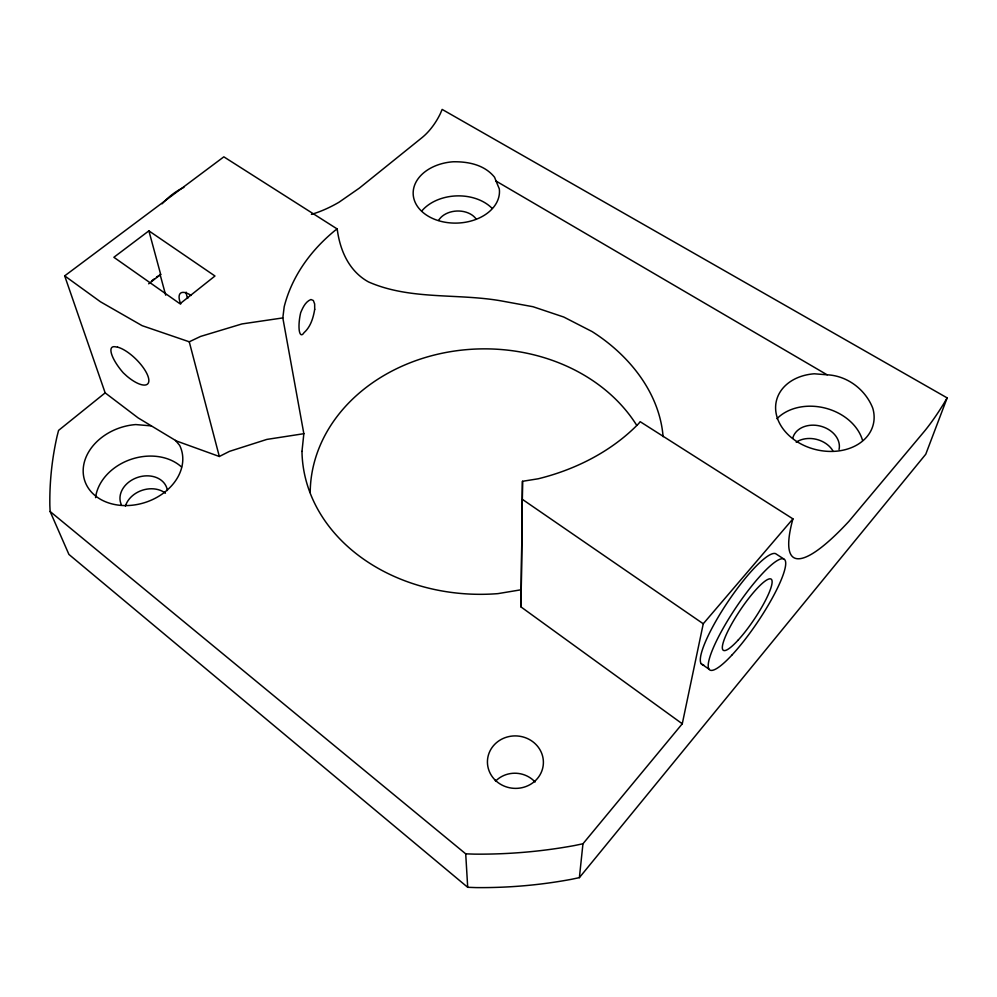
<?xml version="1.0" encoding="UTF-8"?>
<svg xmlns="http://www.w3.org/2000/svg" width="997" height="997" viewBox="0 0 997 997"><rect width="100%" height="100%" fill="white"/><g stroke="black" fill="none" stroke-linecap="round" stroke-linejoin="round"><path stroke-width="1.5" d="M663.092 436.649C659.528 392.344 628.646 354.695 592.093 331.577L563.766 317.034L533.021 306.727L500.668 300.795C456.825 293.205 410.116 300.172 368.566 281.952A180.868 97.158 -56.2 0 1 337.198 228.974L223.839 156.841L64.68 275.87L105.159 392.868L58.574 430.392L57.103 436.138A433.62 356.041 -1.3 0 0 49.85 505.467L50.124 511.498L68.918 554.432L467.705 887.305L475.918 887.592A415.836 348.514 -1.3 0 0 571.406 879.317L579.382 877.634L582.958 843.774L682.272 723.785L521.02 606.949L522.503 481.302L538.206 478.784A198.926 152.329 -1.3 0 0 638.728 423.526L640.161 421.681L792.927 518.864A209.382 39.506 -58 0 0 848.871 521.394L924.144 431.589A49.476 8.312 -57.8 0 0 944.458 402.501L947.15 397.89L442.145 109.408L440.362 113.621A41.886 21.66 -61.7 0 1 421.943 137.698L359.356 188.109L339.03 202.217A173.852 98.89 -62.6 0 1 311.425 214.367M521.02 606.949L522.503 481.302M301.979 451.392L303.848 433.695L282.824 317.918L284.195 306.764A198.926 152.329 -1.3 0 1 335.304 230.245L337.21 228.961M682.272 723.785L703.259 623.761L792.927 518.864M947.15 397.89L925.764 454.233L579.382 877.634M151.631 280.905L154.036 279.048M156.442 277.178L160.691 274.474L148.889 230.855L113.87 257.288L179.996 303.773L214.966 276.007L148.889 230.855M148.665 283.809L160.691 274.474M105.159 392.868L138.159 417.917L176.357 440.948L219.328 456.489L229.522 451.342L266.847 439.415L303.848 433.695M64.68 275.87L100.473 301.792L142.122 325.67L189.256 341.797L200.596 336.425L241.947 323.938L282.824 317.918M582.958 843.774L574.596 845.518A433.633 356.066 -1.3 0 1 474.335 854.13L465.711 853.843L50.124 511.498M520.995 589.788L497.964 593.626A180.145 146.148 -1.3 0 1 301.979 451.392M827.099 374.797C847.213 375.695 865.433 389.466 872.749 408.134A49.85 38.148 13.7 0 1 836.122 451.217A49.85 38.148 13.7 0 1 776.825 416.385A49.85 38.148 13.7 0 1 814.25 373.788L827.099 374.797L496.057 181.08L494.562 177.254C484.53 164.779 468.391 161.526 453.186 161.776A43.17 30.72 -2 0 0 413.294 195.524A43.17 30.72 -2 0 0 459.966 222.929A43.17 30.72 -2 0 0 499.298 188.844L496.057 181.08M151.382 425.893L135.729 424.572A50.747 39.406 -17.7 0 0 83.337 474.198A50.747 39.406 -17.7 0 0 143.817 502.887A50.747 39.406 -17.7 0 0 179.672 445.41L175.497 440.425M117.546 347.155L114.817 346.719A25.461 7.926 49.6 0 0 123.304 372.853L126.918 376.181A25.586 9.347 44.7 0 0 148.192 376.841A25.586 9.347 44.7 0 0 117.534 347.13M783.605 558.856L775.579 553.634A66.537 13.372 -56.1 0 0 724.744 606.562A66.537 13.372 -56.1 0 0 703.658 664.912M522.54 499.46L703.259 623.761M701.265 663.765L709.129 669.274M160.056 274.374L165.689 295.174M189.256 341.797L219.328 456.489M465.711 853.843L467.705 887.305M310.204 492.568A172.917 143.319 -1.3 0 1 442.743 353.112A172.917 143.319 -1.3 0 1 636.684 425.27M125.398 506.115A23.953 19.005 -18.6 0 1 142.446 490.2A23.953 19.005 -18.6 0 1 165.44 493.191M796.204 442.17A23.542 18.42 14.6 0 1 832.757 450.582M495.546 781.137A26.707 25.411 4.7 0 1 535.09 781.997M162.112 203.799A54.835 33.262 -55.7 0 1 183.909 187.386M438.555 220.437A20.7 15.017 -2 0 1 456.863 211.028A20.7 15.017 -2 0 1 476.005 218.854M792.715 438.331A23.828 18.519 14.3 0 1 820.02 426.006A23.828 18.519 14.3 0 1 839.05 449.473M121.285 504.557A24.252 19.117 -18.3 0 1 138.433 477.152A24.252 19.117 -18.3 0 1 167.384 490.487M95.562 497.64A49.302 38.871 -18.3 0 1 130.121 459.654A49.302 38.871 -18.3 0 1 181.541 466.995M421.756 211.015A42.086 30.521 -2 0 1 492.069 208.323M776.975 418.69A48.454 37.662 14.3 0 1 825.13 408.072A48.454 37.662 14.3 0 1 862.517 440.313M180.744 303.96A24.763 8.936 50.1 0 1 191.175 295.448M187.723 298.415A24.701 9.035 50.2 0 1 186.127 292.158M314.703 309.319C313.32 317.756 310.603 326.904 304.01 332.686A16.7 4.337 -81.4 0 1 299.324 330.942A16.687 4.337 -81.4 0 1 300.683 312.697C302.801 307.587 305.456 301.68 310.927 299.511L313.332 300.496L314.653 303.948L314.703 309.319M495.16 780.103A27.991 26.234 3.5 0 0 542.268 769.721A27.991 26.234 3.5 0 0 508.806 736.596A27.991 26.234 3.5 0 0 495.16 780.103M732.272 654.693A66.712 13.023 -56.1 0 0 785.349 560.825A66.712 13.023 -56.1 0 0 723.286 628.048A66.712 13.023 -56.1 0 0 732.272 654.693M738.116 640.136A42.859 8.362 -56.1 0 0 771.84 580.042A42.859 8.362 -56.1 0 0 731.748 623.86A42.859 8.362 -56.1 0 0 738.116 640.136"/></g></svg>
